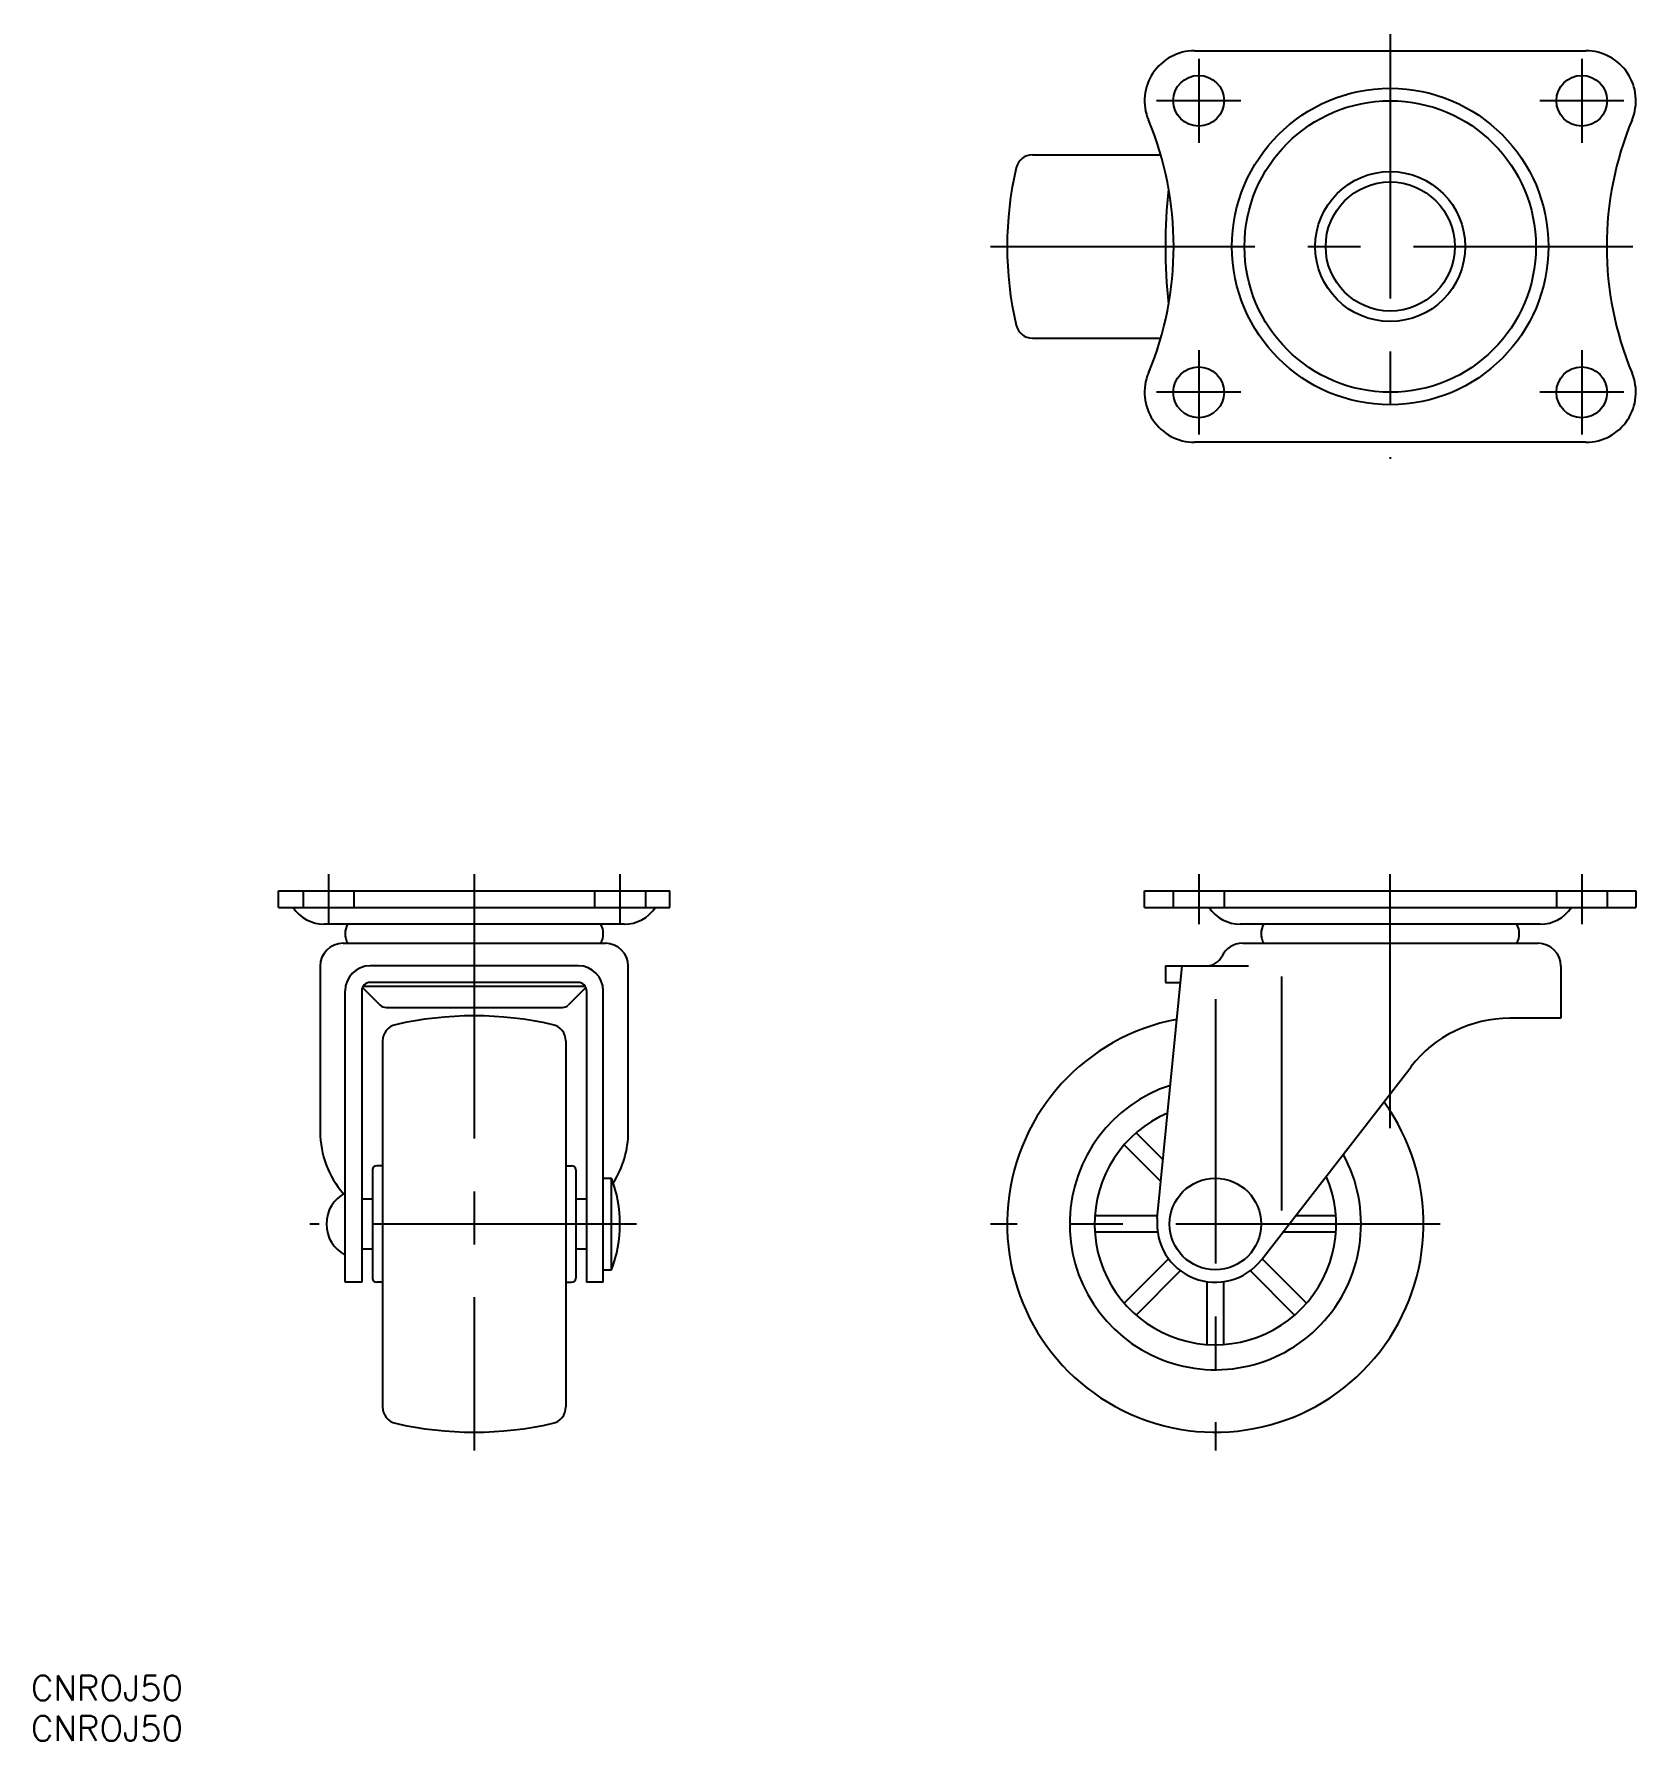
# Model space of a CAD drawing. Extents: x -163 to 29, y -179 to 26.
import ezdxf

# ---------------------------------------------------------------- set-up
doc = ezdxf.new("R2010")
doc.units = 0
doc.linetypes.add('CENTER', pattern=[50.8, 31.75, -6.35, 6.35, -6.35])
doc.linetypes.add('DASHED', pattern=[19.05, 12.7, -6.35])
doc.layers.get('0').update_dxf_attribs({"linetype": 'CONTINUOUS'})
doc.layers.add('CENTER', color=1, linetype='CENTER')
doc.styles.get("Standard").update_dxf_attribs({"font": 'txt.shx', "height": 3, "bigfont": 'bigfont.shx'})

# ---------------------------------------------------------------- blocks, each defined once
blk = doc.blocks.new('*U11')
at = {"color": 7, "linetype": 'CONTINUOUS'}
blk.add_text('CNROJ50', height=3, dxfattribs=at).set_placement((-163.23, -174.57))
blk = doc.blocks.new('*U12')
at = {"color": 7, "linetype": 'CONTINUOUS'}
blk.add_text('CNROJ50', height=3, dxfattribs=at).set_placement((-163.23, -179.42))

msp = doc.modelspace()

# ---------------------------------------------------------------- linework, layer by layer
at = {"color": 7, "linetype": 'CONTINUOUS'}
for p, q in [((-23.5, 23.5), (23.5, 23.5)), ((-42.97, 11), (-27.56, 11)), ((-42.97, -11), (-27.56, -11)), ((23.5, -23.5), (-23.5, -23.5)), ((-133.5, -77.36), (-86.5, -77.36)), ((-133.5, -79.36), (-133.5, -77.36)), ((-86.5, -79.36), (-86.5, -77.36)), ((-29.5, -79.36), (-29.5, -77.36)), ((-29.5, -77.36), (29.5, -77.36)), ((29.5, -77.36), (29.5, -79.36)), ((-133.5, -79.36), (-86.5, -79.36)), ((-29.5, -79.36), (29.5, -79.36)), ((-91.99, -81.36), (-128.01, -81.36)), ((18.01, -81.36), (-18.01, -81.36)), ((-125.75, -83.66), (-94.25, -83.66)), ((-17.75, -83.66), (17.75, -83.66)), ((-128.5, -86.41), (-128.5, -106.29)), ((-97.5, -86.36), (-122.5, -86.36)), ((-91.5, -106.29), (-91.5, -86.41)), ((-27.97, -116.68), (-25, -86.36)), ((-27, -86.36), (-17.03, -86.36)), ((-27, -86.36), (-27, -88.36)), ((-13, -115.75), (-13, -87.66)), ((20.5, -86.41), (20.5, -92.66)), ((-125.5, -124.36), (-125.5, -89.36)), ((-123.5, -89.36), (-123.5, -124.36)), ((-123.41, -88.95), (-121.29, -91.07)), ((-96.63, -88.86), (-123.37, -88.86)), ((-97.5, -88.36), (-122.5, -88.36)), ((-96.59, -88.95), (-98.71, -91.07)), ((-96.5, -89.36), (-96.5, -124.36)), ((-94.5, -124.36), (-94.5, -89.36)), ((-27, -88.36), (-25.2, -88.36)), ((-120.59, -91.36), (-99.41, -91.36)), ((20.5, -92.66), (14.35, -92.66)), ((-121, -95.38), (-121, -139.33)), ((-99, -95.38), (-99, -139.33)), ((-15.47, -121.65), (2.5, -98.47)), ((-27.28, -109.66), (-30.52, -106.42)), ((-27.53, -112.24), (-31.94, -107.84)), ((-121, -110.36), (-121.7, -110.36)), ((-99, -110.36), (-98.3, -110.36)), ((-122.2, -110.86), (-122.2, -123.86)), ((-97.8, -110.86), (-97.8, -123.86)), ((-94.5, -111.86), (-93.5, -111.86)), ((-93.5, -122.86), (-93.5, -111.86)), ((-122.2, -114.36), (-123.5, -114.36)), ((-96.5, -114.36), (-97.8, -114.36)), ((-27.94, -116.36), (-35.47, -116.36)), ((-6.53, -116.36), (-11.37, -116.36)), ((-27.93, -118.36), (-35.47, -118.36)), ((-6.53, -118.36), (-12.92, -118.36)), ((-123.5, -120.36), (-122.2, -120.36)), ((-97.8, -120.36), (-96.5, -120.36)), ((-94.5, -122.86), (-93.5, -122.86)), ((-31.94, -126.88), (-26.61, -121.55)), ((-10.06, -126.88), (-15.39, -121.55)), ((-123.5, -124.36), (-125.5, -124.36)), ((-121, -124.36), (-121.7, -124.36)), ((-99, -124.36), (-98.3, -124.36)), ((-94.5, -124.36), (-96.5, -124.36)), ((-30.52, -128.29), (-25.19, -122.96)), ((-22, -131.82), (-22, -124.29)), ((-20, -131.82), (-20, -124.29)), ((-11.48, -128.29), (-16.81, -122.96))]:
    msp.add_line(p, q, dxfattribs=at)
at = {"color": 3, "linetype": 'DASHED'}
for p, q in [((-130.55, -77.36), (-130.55, -79.36)), ((-124.45, -77.36), (-124.45, -79.36)), ((-95.55, -77.36), (-95.55, -79.36)), ((-89.45, -77.36), (-89.45, -79.36)), ((-26.05, -77.36), (-26.05, -79.36)), ((-19.95, -77.36), (-19.95, -79.36)), ((19.95, -77.36), (19.95, -79.36)), ((26.05, -77.36), (26.05, -79.36))]:
    msp.add_line(p, q, dxfattribs=at)
at = {"color": 7, "linetype": 'CONTINUOUS'}
for centre, radius in [((-23, 17.5), 3.05), ((23, 17.5), 3.05), ((0, 0), 19), ((0, 0), 17.5), ((0, 0), 9), ((0, 0), 7.75), ((-23, -17.5), 3.05), ((23, -17.5), 3.05), ((-21, -117.36), 5.5)]:
    msp.add_circle(centre, radius, dxfattribs=at)
for centre, radius, start, end in [((-23.5, 17.5), 6, 90, 202.6199), ((23.5, 17.5), 6, 337.3801, 90), ((-65.5, 0), 39.5, 337.3801, 22.6199), ((65.5, 0), 39.5, 157.3801, 202.6199), ((-42.97, 9), 2, 90, 166.9971), ((-4, 0), 42, 166.9971, 193.0029), ((34.06, 0), 61.06, 173.5067, 186.4933), ((-42.97, -9), 2, 193.0029, 270), ((-23.5, -17.5), 6, 157.3801, 270), ((23.5, -17.5), 6, 270, 22.6199), ((-128.01, -76.86), 4.5, 213.749, 270), ((-91.99, -76.86), 4.5, 270, 326.251), ((-18.01, -76.86), 4.5, 213.749, 270), ((18.01, -76.86), 4.5, 270, 326.251), ((-123, -82.51), 2.5, 152.6129, 207.3871), ((-97, -82.51), 2.5, 332.6129, 27.3871), ((-13, -82.51), 2.5, 152.6129, 207.3871), ((13, -82.51), 2.5, 332.6129, 27.3871), ((-125.75, -86.41), 2.75, 90, 180), ((-94.25, -86.41), 2.75, 0, 90), ((-17.75, -86.41), 2.75, 90, 154.4322), ((17.75, -86.41), 2.75, 0, 90), ((-22.03, -84.36), 2, 270, 334.4322), ((-122.5, -89.36), 3, 90, 180), ((-97.5, -89.36), 3, 0, 90), ((-122.5, -89.36), 1, 90, 180), ((-97.5, -89.36), 1, 0, 90), ((-120.59, -90.36), 1, 225, 270), ((-99.41, -90.36), 1, 270, 315), ((-119, -95.38), 2, 103.0029, 180), ((-110, -134.36), 42, 76.9971, 103.0029), ((-101, -95.38), 2, 0, 76.9971), ((-21, -117.36), 25, 100.6715, 35.9624), ((14.35, -107.66), 15, 90, 142.2226), ((-21, -117.36), 17.5, 107.9894, 28.6444), ((-21, -117.36), 14.5, 113.277, 23.3569), ((-117.21, -106.29), 11.29, 180, 221.2186), ((-102.79, -106.29), 11.29, 327.1506, 360), ((-121.7, -110.86), 0.5, 90, 180), ((-98.3, -110.86), 0.5, 0, 90), ((-108.12, -117.36), 15.62, 339.3903, 20.6097), ((-123.5, -117.36), 4.25, 118.0725, 241.9275), ((-21, -117.36), 7, 174.4112, 322.2226), ((-121.7, -123.86), 0.5, 180, 270), ((-98.3, -123.86), 0.5, 270, 0), ((-119, -139.33), 2, 180, 256.9971), ((-101, -139.33), 2, 283.0029, 0), ((-110, -100.36), 42, 256.9971, 283.0029)]:
    msp.add_arc(centre, radius, start, end, dxfattribs=at)
at = {"layer": 'CENTER', "color": 1, "linetype": 'CENTER'}
for p, q in [((0, 25.5), (0, -25.5)), ((-23, 22.55), (-23, 12.45)), ((23, 22.55), (23, 12.45)), ((-17.95, 17.5), (-28.05, 17.5)), ((28.05, 17.5), (17.95, 17.5)), ((-48, 0), (29.14, 0)), ((-23, -12.45), (-23, -22.55)), ((23, -12.45), (23, -22.55)), ((-17.95, -17.5), (-28.05, -17.5)), ((28.05, -17.5), (17.95, -17.5)), ((-127.5, -75.36), (-127.5, -81.36)), ((-110, -75.36), (-110, -144.55)), ((-92.5, -75.36), (-92.5, -81.36)), ((-23, -75.36), (-23, -81.36)), ((0, -105.84), (0, -75.36)), ((23, -75.36), (23, -81.36)), ((-21, -90.36), (-21, -144.55)), ((-90.5, -117.36), (-129.75, -117.36)), ((6, -117.36), (-48, -117.36))]:
    msp.add_line(p, q, dxfattribs=at)

# ---------------------------------------------------------------- block references
at = {"color": 7, "linetype": 'CONTINUOUS'}
for name in ['*U11', '*U12']:
    msp.add_blockref(name, (0, 0), dxfattribs=at)

doc.saveas('drawing.dxf')
